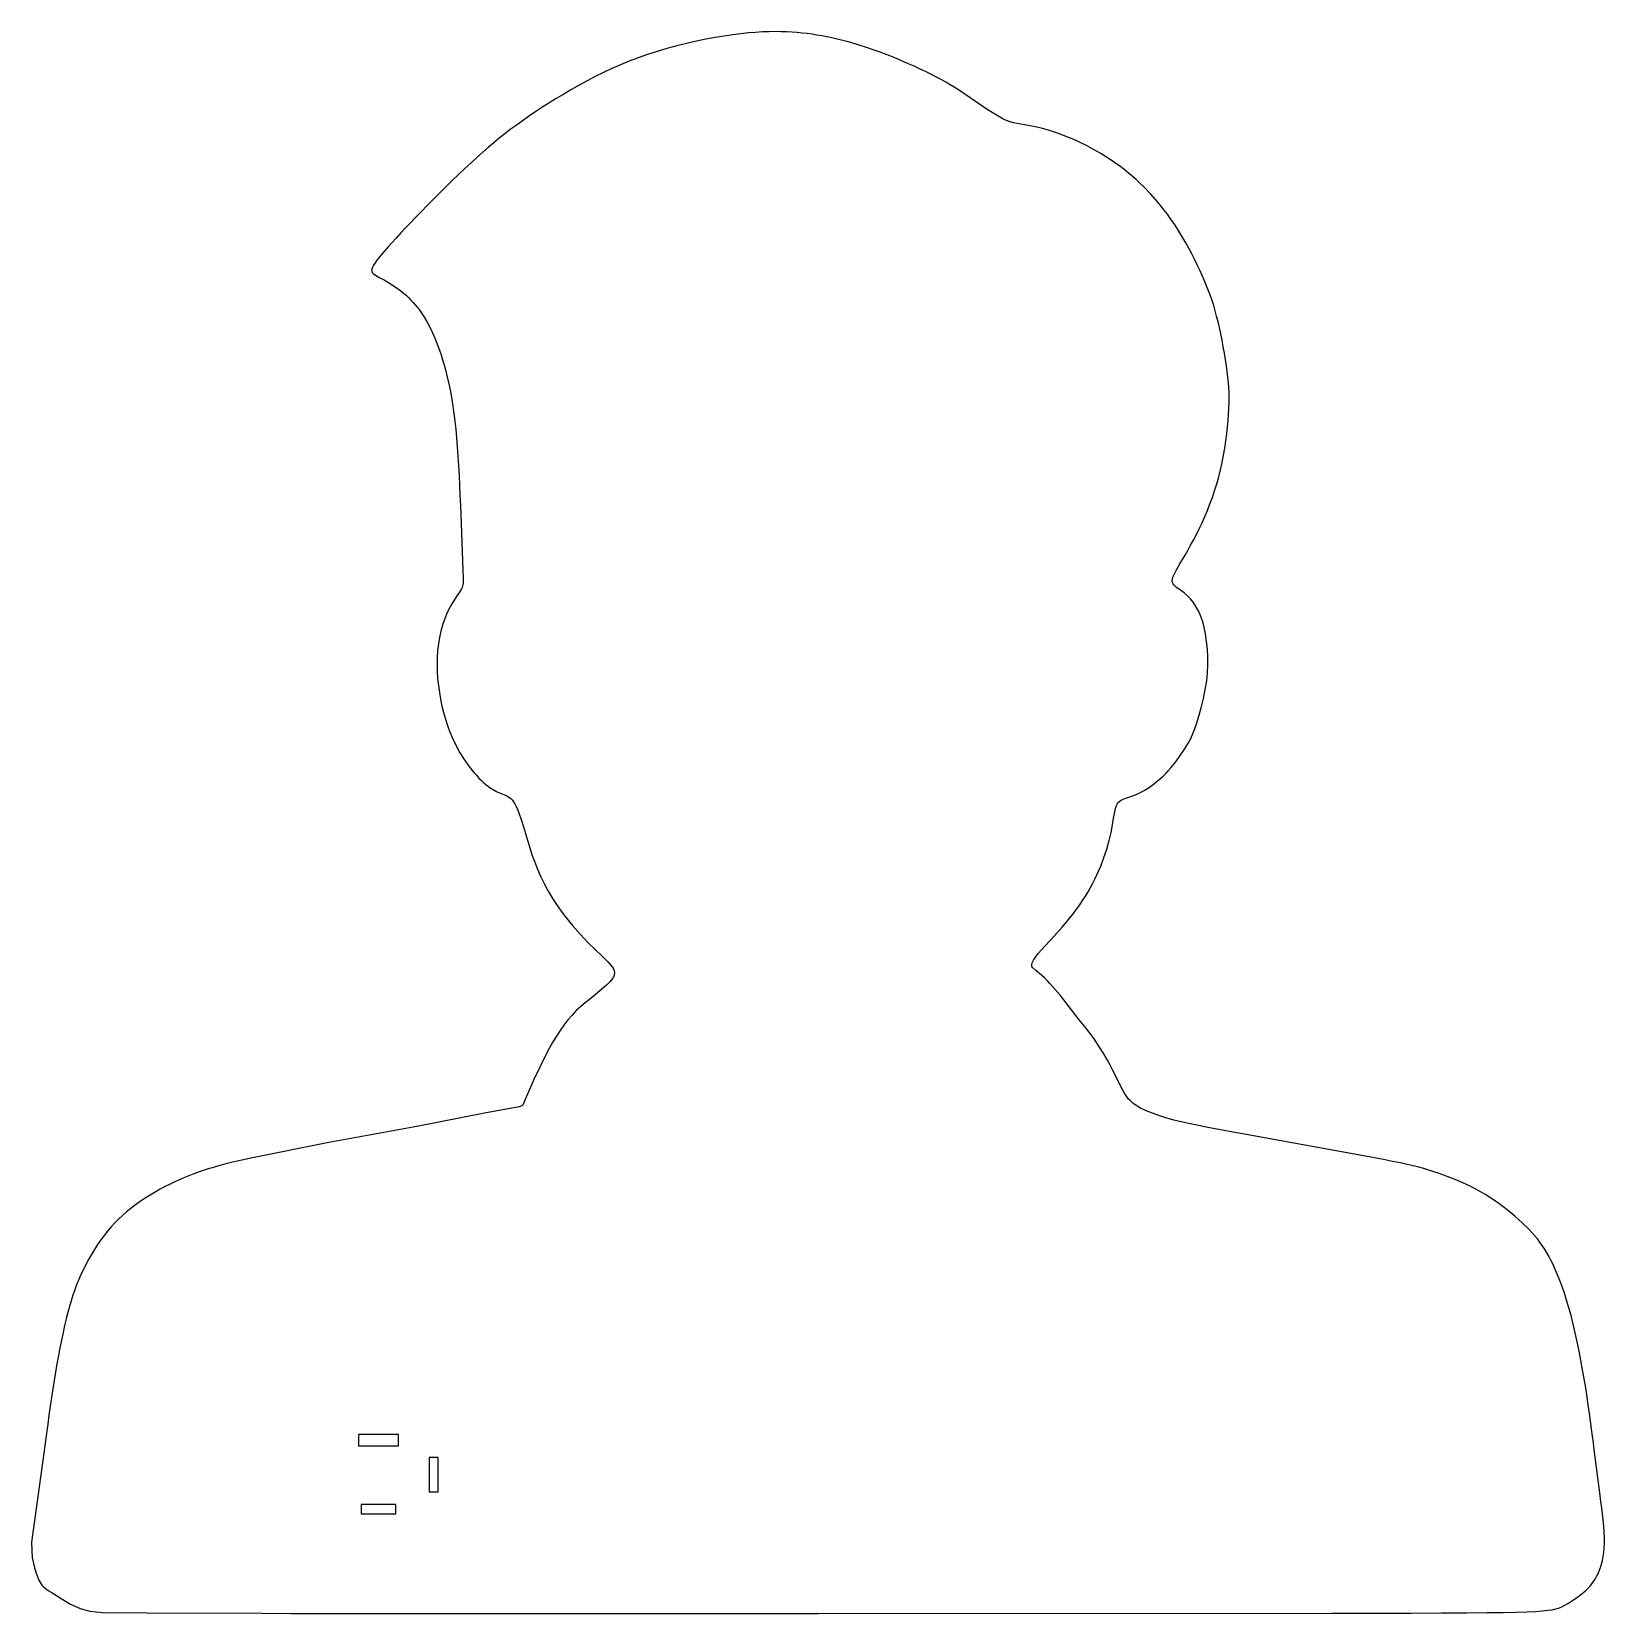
# Model space of a CAD drawing. Header units: millimetres. Extents: x -177 to -41, y 23 to 161.
import ezdxf

# ---------------------------------------------------------------- set-up
doc = ezdxf.new("R2010")
doc.units = ezdxf.units.MM
doc.layers.get('0').update_dxf_attribs({"linetype": 'CONTINUOUS'})

msp = doc.modelspace()

# ---------------------------------------------------------------- linework, layer by layer
for points in [[(-177.41514, 29.51175), (-177.40772, 28.784091), (-177.36556, 28.144319), (-177.1652, 27.277159), (-176.99716, 26.739491), (-176.78055, 26.209241), (-176.70516, 26.061719), (-176.61707, 25.913591), (-176.51344, 25.770131), (-176.39132, 25.636219), (-176.24857, 25.514909), (-176.08662, 25.401119), (-175.90729, 25.287731), (-175.71273, 25.167641), (-174.85512, 24.615141), (-174.0283, 24.137419), (-173.19254, 23.7554), (-172.3518, 23.525781), (-171.2405, 23.410669), (-167.39921, 23.359869), (-157.33278, 23.331319), (-154.87559, 23.325841), (-108.99445, 23.325841), (-64.314119, 23.340159), (-60.576359, 23.346259), (-57.419541, 23.354281), (-54.784241, 23.36455), (-52.611319, 23.37765), (-50.84145, 23.394009), (-49.415291, 23.414131), (-48.273819, 23.438509), (-47.357491, 23.467569), (-46.613369, 23.502009), (-46.013009, 23.54265), (-45.534069, 23.590809), (-45.154391, 23.6473), (-44.851731, 23.713341), (-44.603719, 23.79005), (-44.388231, 23.878541), (-44.182891, 23.979731), (-43.747841, 24.221541), (-43.290241, 24.507341), (-42.835981, 24.825759), (-42.410581, 25.165409), (-42.216119, 25.340159), (-42.034559, 25.518969), (-41.865091, 25.703681), (-41.707, 25.896009), (-41.559581, 26.097591), (-41.421909, 26.310031), (-41.293391, 26.535181), (-41.1732, 26.77475), (-41.060931, 27.030381), (-40.9578, 27.304291), (-40.86535, 27.598831), (-40.785191, 27.916019), (-40.718841, 28.258209), (-40.667841, 28.627531), (-40.6338, 29.026309), (-40.618359, 29.456791), (-40.622219, 29.919569), (-40.64345, 30.409791), (-40.679219, 30.920841), (-40.726769, 31.446219), (-40.783359, 31.979309), (-40.84625, 32.513831), (-40.912591, 33.043059), (-40.97965, 33.560609), (-41.502081, 37.567409), (-41.574919, 38.138909), (-41.651731, 38.739669), (-41.733519, 39.369091), (-41.821, 40.026341), (-41.915181, 40.710919), (-42.016681, 41.421909), (-42.126609, 42.158719), (-42.245691, 42.920719), (-42.374519, 43.705881), (-42.512891, 44.5073), (-42.660209, 45.31705), (-42.815969, 46.127009), (-42.97985, 46.929041), (-43.15115, 47.715219), (-43.32935, 48.477419), (-43.514059, 49.207519), (-43.704559, 49.898909), (-43.899531, 50.550569), (-44.09765, 51.163019), (-44.2974, 51.73655), (-44.49755, 52.271681), (-44.696481, 52.7688), (-44.892981, 53.228341), (-45.085509, 53.650691), (-45.273369, 54.037181), (-45.458791, 54.392069), (-45.644609, 54.720641), (-45.833791, 55.028191), (-46.029069, 55.319781), (-46.233381, 55.6008), (-46.449691, 55.876241), (-46.680731, 56.151481), (-47.193709, 56.713419), (-47.769781, 57.285231), (-48.401731, 57.857031), (-49.081741, 58.418681), (-49.43765, 58.692691), (-49.804019, 58.961119), (-50.18105, 59.22355), (-50.569059, 59.479481), (-50.96835, 59.7283), (-51.379019, 59.9695), (-51.801469, 60.202669), (-52.236009, 60.427209), (-52.682141, 60.6426), (-53.137509, 60.848441), (-53.598881, 61.044431), (-54.063091, 61.23015), (-54.5272, 61.405109), (-54.98805, 61.569091), (-55.442409, 61.721591), (-55.887209, 61.862309), (-56.323381, 61.991541), (-56.767481, 62.113359), (-57.240319, 62.232241), (-57.762341, 62.353141), (-58.354469, 62.48055), (-59.037119, 62.619331), (-59.831119, 62.774069), (-60.757, 62.949531), (-70.816719, 64.783209), (-71.9267, 64.984881), (-72.932441, 65.168781), (-73.84085, 65.336831), (-74.658831, 65.49075), (-75.393191, 65.632281), (-76.05085, 65.763341), (-76.638809, 65.885569), (-77.163881, 66.000881), (-78.052981, 66.216581), (-78.773219, 66.419169), (-79.379781, 66.616169), (-79.9276, 66.815109), (-80.459481, 67.024809), (-80.969209, 67.260109), (-81.2101, 67.3924), (-81.4385, 67.537081), (-81.652159, 67.696281), (-81.848759, 67.87185), (-82.027059, 68.0655), (-82.189731, 68.277131), (-82.340909, 68.506441), (-82.484159, 68.753019), (-82.76275, 69.296581), (-83.056481, 69.904459), (-83.389419, 70.569331), (-83.75965, 71.2661), (-84.158331, 71.965619), (-84.576919, 72.638309), (-85.006991, 73.262031), (-85.441231, 73.842369), (-85.872731, 74.391931), (-86.294369, 74.923191), (-87.937141, 77.02895), (-88.384891, 77.566819), (-88.842391, 78.083559), (-89.069059, 78.32385), (-89.291159, 78.546759), (-89.50665, 78.748231), (-89.7131, 78.9242), (-90.082219, 79.202081), (-90.342719, 79.440431), (-90.412419, 79.569359), (-90.431209, 79.7178), (-90.391081, 79.8956), (-90.2842, 80.112719), (-90.105891, 80.375959), (-89.8649, 80.681169), (-89.5733, 81.021119), (-89.2431, 81.388809), (-88.515341, 82.17845), (-87.778031, 82.993281), (-87.433709, 83.393691), (-87.109909, 83.786981), (-86.805519, 84.174281), (-86.519209, 84.5564), (-86.249969, 84.93445), (-85.996481, 85.30935), (-85.757509, 85.682019), (-85.532059, 86.053369), (-85.3189, 86.424309), (-85.117641, 86.79525), (-84.92805, 87.166091), (-84.749841, 87.537241), (-84.42625, 88.28075), (-84.144509, 89.0271), (-83.9025, 89.774369), (-83.698691, 90.508331), (-83.531959, 91.2115), (-83.4009, 91.866419), (-83.300619, 92.456609), (-83.211109, 92.969791), (-83.163159, 93.194019), (-83.109, 93.394681), (-83.045809, 93.57055), (-82.970519, 93.720009), (-82.880809, 93.842841), (-82.776769, 93.942509), (-82.659019, 94.023791), (-82.52805, 94.09115), (-82.22915, 94.202709), (-81.885031, 94.314059), (-81.500981, 94.457009), (-81.084119, 94.641919), (-80.64205, 94.874081), (-80.182309, 95.158659), (-79.948131, 95.322141), (-79.712519, 95.499531), (-79.4764, 95.690541), (-79.240791, 95.89475), (-79.0068, 96.111769), (-78.775359, 96.341081), (-78.547569, 96.582481), (-78.324459, 96.835369), (-77.896619, 97.369481), (-77.502509, 97.917), (-77.153309, 98.446441), (-76.859991, 98.9268), (-76.627841, 99.341531), (-76.438759, 99.7329), (-76.268991, 100.15809), (-76.094541, 100.67432), (-75.89865, 101.3207), (-75.693419, 102.06441), (-75.497841, 102.85496), (-75.331019, 103.64155), (-75.208381, 104.38475), (-75.130759, 105.09057), (-75.0952, 105.77586), (-75.099059, 106.4578), (-75.139191, 107.14706), (-75.211641, 107.82808), (-75.312419, 108.47903), (-75.437591, 109.07796), (-75.583591, 109.60842), (-75.749609, 110.07568), (-75.935541, 110.49061), (-76.141281, 110.86419), (-76.366831, 111.20547), (-76.613819, 111.51636), (-76.884169, 111.79708), (-77.179931, 112.04763), (-77.4955, 112.27135), (-77.796031, 112.48329), (-77.9274, 112.59048), (-78.039259, 112.70163), (-78.126131, 112.81898), (-78.182931, 112.94466), (-78.205381, 113.08131), (-78.1941, 113.23198), (-78.150619, 113.40013), (-78.076759, 113.5889), (-77.8444, 114.04224), (-77.510341, 114.61862), (-77.309681, 114.9603), (-77.090731, 115.33642), (-76.85745, 115.74384), (-76.613509, 116.1795), (-76.363069, 116.64046), (-76.109681, 117.12346), (-75.8573, 117.62557), (-75.609809, 118.14373), (-75.370541, 118.6753), (-75.140819, 119.21968), (-74.921569, 119.77665), (-74.713591, 120.34611), (-74.517909, 120.92788), (-74.335131, 121.52173), (-74.166369, 122.12757), (-74.01225, 122.7452), (-73.873559, 123.37349), (-73.750119, 124.00737), (-73.641409, 124.64064), (-73.547119, 125.26711), (-73.466759, 125.88057), (-73.400009, 126.47513), (-73.346259, 127.0445), (-73.305309, 127.58257), (-73.276659, 128.0857), (-73.260309, 128.56007), (-73.256241, 129.01422), (-73.264669, 129.45699), (-73.2854, 129.89682), (-73.318519, 130.34254), (-73.364141, 130.80268), (-73.42215, 131.286), (-73.492359, 131.79836), (-73.573841, 132.33471), (-73.664981, 132.88742), (-73.76465, 133.44855), (-73.871431, 134.0104), (-73.9839, 134.56534), (-74.100841, 135.10544), (-74.220931, 135.623), (-74.343259, 136.1125), (-74.469041, 136.57753), (-74.6001, 137.02396), (-74.738081, 137.45728), (-74.884791, 137.8836), (-75.041959, 138.30859), (-75.211431, 138.73795), (-75.394819, 139.17757), (-75.59335, 139.63162), (-75.805791, 140.09756), (-76.030731, 140.57142), (-76.266141, 141.04915), (-76.510591, 141.52656), (-76.762359, 141.99972), (-77.019609, 142.46454), (-77.280719, 142.91686), (-77.544369, 143.35364), (-77.810559, 143.77487), (-78.0796, 144.18158), (-78.351681, 144.57487), (-78.627431, 144.95567), (-78.906831, 145.32508), (-79.190491, 145.68394), (-79.478531, 146.03344), (-80.07035, 146.70756), (-80.690109, 147.35272), (-81.0133, 147.66585), (-81.34675, 147.97339), (-81.691681, 148.27606), (-82.049109, 148.57446), (-82.41975, 148.86879), (-82.802369, 149.15805), (-83.195259, 149.4411), (-83.596781, 149.71664), (-84.005319, 149.98334), (-84.419241, 150.23998), (-84.836709, 150.48535), (-85.256219, 150.71822), (-85.675831, 150.93737), (-86.092691, 151.1426), (-86.503659, 151.33371), (-86.9058, 151.51049), (-87.295941, 151.67285), (-87.67105, 151.82068), (-88.027969, 151.95377), (-88.363759, 152.07193), (-88.967259, 152.26548), (-89.496491, 152.41179), (-89.974219, 152.52385), (-90.423091, 152.61468), (-92.003169, 152.91572), (-92.289991, 152.9905), (-92.537181, 153.07219), (-92.76385, 153.16535), (-92.988891, 153.27467), (-94.289881, 154.07996), (-96.807531, 155.77251), (-97.166481, 155.99847), (-97.532241, 156.22179), (-97.909281, 156.44378), (-98.302059, 156.66608), (-98.714969, 156.89021), (-99.15225, 157.11749), (-99.6186, 157.34944), (-100.11816, 157.58759), (-100.65339, 157.83255), (-101.21849, 158.08168), (-101.80533, 158.33141), (-102.4062, 158.57809), (-103.01305, 158.81828), (-103.61788, 159.0484), (-104.21285, 159.26501), (-104.78994, 159.46435), (-105.34294, 159.64398), (-105.87238, 159.80461), (-106.38058, 159.94786), (-106.86979, 160.07568), (-107.34223, 160.18947), (-107.80014, 160.29117), (-108.24576, 160.38231), (-108.68132, 160.4647), (-109.10946, 160.53968), (-109.53384, 160.60725), (-109.95863, 160.66699), (-110.38779, 160.7185), (-110.82548, 160.76127), (-111.27567, 160.79521), (-111.74242, 160.81969), (-112.2299, 160.83443), (-112.74166, 160.83879), (-113.28014, 160.83158), (-113.84707, 160.81106), (-114.44448, 160.7759), (-115.07419, 160.7246), (-115.73825, 160.65551), (-116.43848, 160.56712), (-117.1768, 160.4581), (-117.95354, 160.32714), (-118.76217, 160.17464), (-119.59488, 160.0012), (-120.44345, 159.80755), (-121.29994, 159.5945), (-122.15632, 159.36265), (-123.00458, 159.11271), (-123.83658, 158.8454), (-124.64603, 158.56153), (-125.43312, 158.26181), (-126.1996, 157.94746), (-126.94717, 157.61929), (-127.67757, 157.27832), (-128.39283, 156.92547), (-129.09459, 156.56174), (-129.78455, 156.18805), (-130.46395, 155.80573), (-131.13126, 155.41661), (-131.78414, 155.02301), (-132.42056, 154.62717), (-133.03829, 154.23124), (-133.63509, 153.83754), (-134.20862, 153.44821), (-134.75696, 153.06558), (-135.27908, 152.69068), (-135.77976, 152.31984), (-136.26511, 151.94829), (-136.7411, 151.57115), (-137.21385, 151.18375), (-137.68954, 150.78131), (-138.17417, 150.35886), (-138.67384, 149.91171), (-139.19281, 149.43684), (-139.72784, 148.93768), (-140.27414, 148.41962), (-140.82674, 147.88805), (-141.38057, 147.34814), (-141.93083, 146.8054), (-142.47246, 146.26488), (-143.00058, 145.73209), (-143.51081, 145.2118), (-144.00063, 144.70675), (-144.46809, 144.21917), (-144.91147, 143.7513), (-145.32874, 143.30558), (-145.71807, 142.88404), (-146.07743, 142.48902), (-146.40509, 142.12286), (-146.96003, 141.48166), (-147.37984, 140.95649), (-147.53905, 140.7349), (-147.66442, 140.53922), (-147.75586, 140.36853), (-147.81337, 140.22172), (-147.83725, 140.09726), (-147.82851, 139.99098), (-147.78868, 139.89832), (-147.71929, 139.81471), (-147.49709, 139.65591), (-147.17339, 139.4775), (-146.76313, 139.24971), (-146.29445, 138.97244), (-145.79884, 138.65291), (-145.30791, 138.29812), (-145.07342, 138.10966), (-144.84746, 137.91397), (-144.62994, 137.71108), (-144.42023, 137.50087), (-144.21795, 137.28294), (-144.02288, 137.05738), (-143.83441, 136.82391), (-143.65234, 136.58251), (-143.30548, 136.0739), (-142.97853, 135.52373), (-142.66753, 134.92317), (-142.36873, 134.26328), (-142.22283, 133.9085), (-142.07937, 133.53664), (-141.93876, 133.14771), (-141.80139, 132.74203), (-141.66748, 132.31927), (-141.53764, 131.87975), (-141.41206, 131.42346), (-141.29116, 130.95031), (-141.17533, 130.45989), (-141.06479, 129.94945), (-140.95964, 129.41554), (-140.86027, 128.85481), (-140.7667, 128.2639), (-140.67932, 127.63937), (-140.59814, 126.97795), (-140.52347, 126.2763), (-140.4554, 125.53269), (-140.39342, 124.7521), (-140.33713, 123.94123), (-140.28583, 123.10679), (-140.23889, 122.25548), (-140.19601, 121.39412), (-140.15649, 120.5292), (-140.11971, 119.66753), (-139.91265, 114.03188), (-139.88898, 113.3286), (-139.89152, 112.89457), (-139.90737, 112.74359), (-139.93561, 112.61822), (-139.97798, 112.50432), (-140.0366, 112.38809), (-140.20353, 112.11367), (-140.41923, 111.78713), (-140.65992, 111.42116), (-140.90183, 111.02878), (-141.12545, 110.61984), (-141.32753, 110.1913), (-141.50889, 109.73725), (-141.67033, 109.2516), (-141.81226, 108.73069), (-141.93256, 108.17992), (-142.02867, 107.6069), (-142.09806, 107.01934), (-142.13881, 106.42397), (-142.1514, 105.82311), (-142.13738, 105.21808), (-142.09796, 104.6102), (-142.03467, 104.00142), (-141.94953, 103.39568), (-141.84508, 102.79725), (-141.72336, 102.21062), (-141.58559, 101.6382), (-141.4275, 101.07351), (-141.24351, 100.508), (-141.02801, 99.93315), (-140.77625, 99.343259), (-140.48608, 98.744019), (-140.15629, 98.143669), (-139.78565, 97.550631), (-139.3761, 96.975269), (-138.94298, 96.435059), (-138.72342, 96.184209), (-138.50508, 95.949409), (-138.2902, 95.733209), (-138.08111, 95.537831), (-137.87973, 95.365109), (-137.68588, 95.213731), (-137.49904, 95.08155), (-137.3185, 94.966541), (-136.97387, 94.779691), (-136.64712, 94.636641), (-136.3345, 94.51645), (-136.03712, 94.380709), (-135.89467, 94.293541), (-135.7569, 94.18645), (-135.62401, 94.053959), (-135.4963, 93.8908), (-135.37387, 93.693281), (-135.25652, 93.464381), (-135.14365, 93.208859), (-135.03483, 92.931491), (-134.82777, 92.329809), (-134.63179, 91.69705), (-133.86786, 89.219331), (-133.6546, 88.622331), (-133.41767, 88.024), (-133.14792, 87.412069), (-132.8357, 86.774531), (-132.47228, 86.102041), (-132.05043, 85.396731), (-131.81564, 85.033309), (-131.56377, 84.663581), (-131.29402, 84.288169), (-131.00558, 83.907781), (-130.37647, 83.138259), (-129.70429, 82.379719), (-129.02418, 81.6608), (-128.37119, 81.01005), (-127.78039, 80.448609), (-127.28763, 79.966919), (-127.0892, 79.750509), (-126.92868, 79.547619), (-126.81072, 79.356), (-126.7396, 79.173631), (-126.71806, 78.998569), (-126.74092, 78.830219), (-126.80127, 78.668369), (-126.8921, 78.512719), (-127.0063, 78.362959), (-127.13696, 78.218791), (-127.27706, 78.080109), (-127.41961, 77.9464), (-128.55834, 76.954281), (-128.90063, 76.687381), (-129.26954, 76.398019), (-129.65247, 76.080619), (-130.03682, 75.729691), (-130.41183, 75.341381), (-130.77424, 74.919541), (-131.12262, 74.46965), (-131.45567, 73.997309), (-131.77256, 73.5075), (-132.07543, 73.002341), (-132.36712, 72.483169), (-132.65038, 71.951391), (-133.72734, 69.725341), (-134.57062, 67.795341), (-134.6262, 67.666719), (-134.67304, 67.569281), (-134.71774, 67.49755), (-134.76732, 67.446041), (-134.82828, 67.409569), (-134.90753, 67.382541), (-135.01177, 67.359781), (-135.14781, 67.335809), (-137.8648, 66.834309), (-143.90086, 65.6524), (-151.55682, 64.257119), (-158.35386, 62.899241), (-158.97677, 62.761159), (-159.53923, 62.632231), (-160.04875, 62.510819), (-160.51286, 62.395509), (-160.93928, 62.284559), (-161.33542, 62.176459), (-161.7089, 62.069681), (-162.06734, 61.962591), (-162.76381, 61.740391), (-163.45764, 61.4932), (-164.17615, 61.203431), (-164.94689, 60.853619), (-165.35908, 60.651341), (-165.7861, 60.431269), (-166.22319, 60.195259), (-166.66535, 59.944909), (-167.10762, 59.681969), (-167.54511, 59.408159), (-167.97284, 59.1251), (-168.38585, 58.834531), (-168.78036, 58.53765), (-169.15658, 58.233669), (-169.51615, 57.921041), (-169.86037, 57.598669), (-170.19067, 57.264909), (-170.50857, 56.918659), (-170.81551, 56.558381), (-171.11289, 56.182769), (-171.40174, 55.791), (-171.68165, 55.385), (-171.9518, 54.966919), (-172.21119, 54.539291), (-172.45909, 54.104441), (-172.6946, 53.664609), (-172.9168, 53.22235), (-173.12498, 52.779981), (-173.31863, 52.338631), (-173.49907, 51.894941), (-173.66823, 51.44445), (-173.82785, 50.982581), (-173.97964, 50.50485), (-174.12553, 50.006609), (-174.26727, 49.483469), (-174.40666, 48.930759), (-174.54514, 48.345341), (-174.68261, 47.729341), (-174.81855, 47.086109), (-174.95236, 46.419009), (-175.08362, 45.731481), (-175.21194, 45.026881), (-175.33661, 44.308569), (-175.45721, 43.5801), (-175.57354, 42.8436), (-175.68652, 42.09725), (-175.79736, 41.337891), (-175.90709, 40.562681), (-176.01682, 39.768481), (-176.12797, 38.952319), (-176.24156, 38.111069), (-176.3587, 37.241891)], [(-148.9938, 37.8822), (-145.4938, 37.8822), (-145.4938, 38.8822), (-148.9938, 38.8822)], [(-142.8438, 33.8822), (-142.0438, 33.8822), (-142.0438, 36.8822), (-142.8438, 36.8822)], [(-148.7438, 31.9822), (-145.7438, 31.9822), (-145.7438, 32.7822), (-148.7438, 32.7822)]]:
    msp.add_lwpolyline(points, close=True)

doc.saveas('drawing.dxf')
